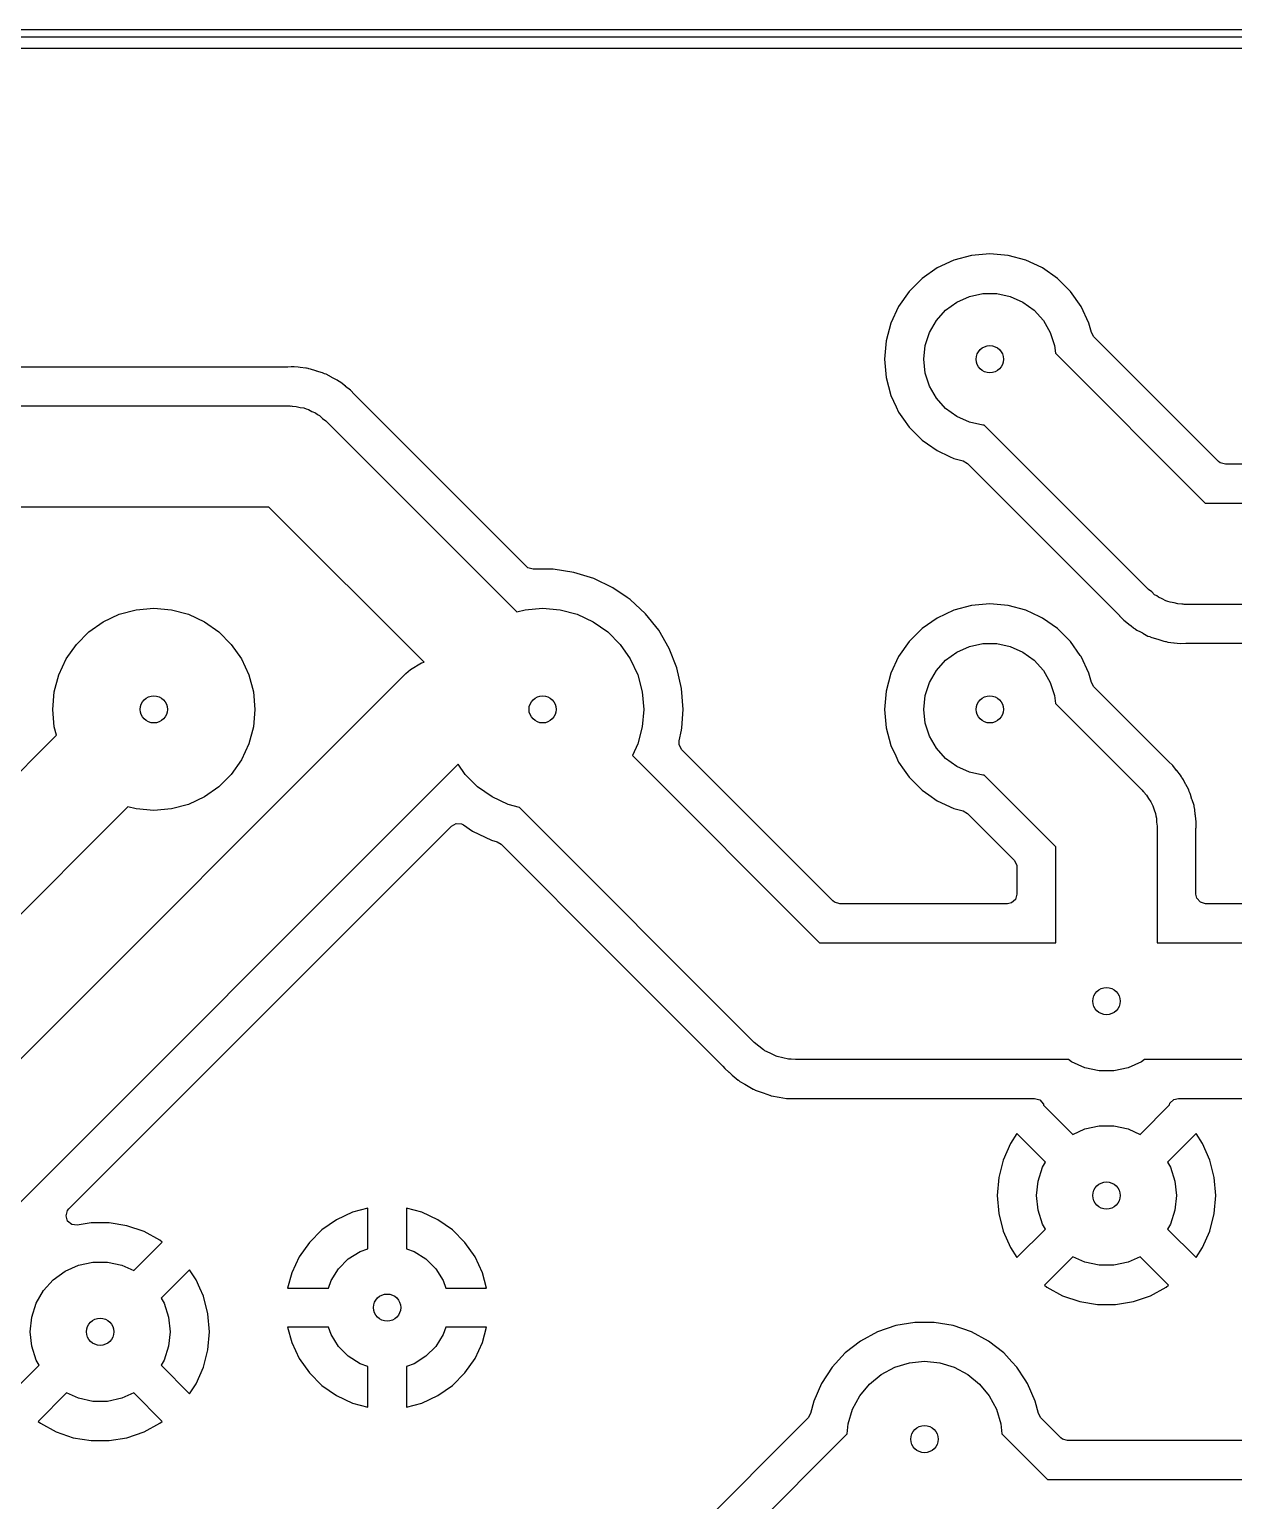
# Model space of a CAD drawing. Extents: x 132 to 232, y -86 to -36.
# Drawn here: x 177.15 to 192.63, y -54.42 to -35.51 of the extents above; entities that cross this region are included whole.
import ezdxf

# ---------------------------------------------------------------- set-up
doc = ezdxf.new("R2010")
doc.units = 0
doc.layers.add('BLACK', color=7, linetype='CONTINUOUS')

msp = doc.modelspace()

# ---------------------------------------------------------------- linework, layer by layer
at = {"layer": 'BLACK', "linetype": 'CONTINUOUS'}
for p, q in [((131.75, -35.51), (232.08, -35.51)), ((232.03, -35.61), (131.8, -35.61)), ((155.494, -35.75), (231.626, -35.75)), ((188.822, -38.576), (188.629, -38.7115)), ((189.036, -38.4761), (188.822, -38.576)), ((188.822, -38.576), (188.822, -38.576)), ((189.265, -38.4149), (189.036, -38.4761)), ((189.036, -38.4761), (189.036, -38.4761)), ((189.5, -38.3943), (189.265, -38.4149)), ((189.265, -38.4149), (189.265, -38.4149)), ((189.735, -38.4149), (189.5, -38.3943)), ((189.5, -38.3943), (189.5, -38.3943)), ((189.964, -38.4761), (189.735, -38.4149)), ((189.735, -38.4149), (189.735, -38.4149)), ((190.17, -38.5722), (189.964, -38.4761)), ((189.964, -38.4761), (189.964, -38.4761)), ((189.964, -38.4761), (189.964, -38.4761)), ((190.178, -38.576), (190.17, -38.5722)), ((190.371, -38.7115), (190.178, -38.576)), ((190.178, -38.576), (190.178, -38.576)), ((188.629, -38.7115), (188.462, -38.8786)), ((190.538, -38.8786), (190.371, -38.7115)), ((190.371, -38.7115), (190.371, -38.7115)), ((188.462, -38.8786), (188.326, -39.0722)), ((189.075, -39.0139), (189.237, -38.9416)), ((189.237, -38.9416), (189.411, -38.9047)), ((189.411, -38.9047), (189.589, -38.9047)), ((189.589, -38.9047), (189.763, -38.9416)), ((189.763, -38.9416), (189.925, -39.0139)), ((190.674, -39.0722), (190.538, -38.8786)), ((188.326, -39.0722), (188.226, -39.2863)), ((188.326, -39.0722), (188.326, -39.0722)), ((188.812, -39.2504), (188.931, -39.1183)), ((188.931, -39.1183), (189.075, -39.0139)), ((189.925, -39.0139), (190.069, -39.1183)), ((190.069, -39.1183), (190.188, -39.2504)), ((190.774, -39.2863), (190.674, -39.0722)), ((190.674, -39.0722), (190.674, -39.0722)), ((188.226, -39.2863), (188.165, -39.5146)), ((188.226, -39.2863), (188.226, -39.2863)), ((188.723, -39.4043), (188.812, -39.2504)), ((190.188, -39.2504), (190.277, -39.4043)), ((190.806, -39.4052), (190.774, -39.2863)), ((190.774, -39.2863), (190.774, -39.2863)), ((188.165, -39.5146), (188.144, -39.75)), ((188.165, -39.5146), (188.165, -39.5146)), ((188.669, -39.5733), (188.723, -39.4043)), ((190.277, -39.4043), (190.331, -39.5733)), ((190.838, -39.4608), (190.806, -39.4052)), ((192.44, -41.0632), (190.838, -39.4608)), ((188.65, -39.75), (188.669, -39.5733)), ((190.331, -39.5733), (190.342, -39.6726)), ((190.342, -39.6726), (192.269, -41.6)), ((180.472, -39.8495), (172.528, -39.8495)), ((180.475, -39.8494), (180.472, -39.8495)), ((180.518, -39.8475), (180.475, -39.8494)), ((180.553, -39.8458), (180.518, -39.8475)), ((180.605, -39.8531), (180.553, -39.8458)), ((180.553, -39.8458), (180.553, -39.8458)), ((180.631, -39.8567), (180.605, -39.8531)), ((180.634, -39.857), (180.631, -39.8567)), ((180.705, -39.8635), (180.634, -39.857)), ((180.712, -39.8642), (180.705, -39.8635)), ((180.734, -39.8704), (180.712, -39.8642)), ((180.742, -39.8722), (180.734, -39.8704)), ((180.765, -39.8753), (180.742, -39.8722)), ((180.833, -39.898), (180.765, -39.8753)), ((180.765, -39.8753), (180.765, -39.8753)), ((180.765, -39.8753), (180.765, -39.8753)), ((180.839, -39.9002), (180.833, -39.898)), ((180.842, -39.9011), (180.839, -39.9002)), ((188.144, -39.75), (188.144, -39.75)), ((188.144, -39.75), (188.165, -39.9854)), ((188.669, -39.9267), (188.65, -39.75)), ((180.917, -39.9226), (180.842, -39.9011)), ((180.937, -39.9326), (180.917, -39.9226)), ((180.945, -39.9359), (180.937, -39.9326)), ((180.967, -39.943), (180.945, -39.9359)), ((181.035, -39.9813), (180.967, -39.943)), ((180.967, -39.943), (180.967, -39.943)), ((181.038, -39.9826), (181.035, -39.9813)), ((181.108, -40.0176), (181.038, -39.9826)), ((181.126, -40.0312), (181.108, -40.0176)), ((181.108, -40.0176), (181.108, -40.0176)), ((181.133, -40.0358), (181.126, -40.0312)), ((181.153, -40.0468), (181.133, -40.0358)), ((181.213, -40.097), (181.153, -40.0468)), ((188.165, -39.9854), (188.165, -39.9854)), ((188.165, -39.9854), (188.226, -40.2137)), ((188.723, -40.0957), (188.669, -39.9267)), ((181.216, -40.0988), (181.213, -40.097)), ((181.278, -40.1461), (181.216, -40.0988)), ((181.331, -40.2042), (181.278, -40.1461)), ((181.333, -40.2063), (181.331, -40.2042)), ((182.45, -41.3227), (181.333, -40.2063)), ((188.226, -40.2137), (188.226, -40.2137)), ((188.226, -40.2137), (188.226, -40.2137)), ((188.226, -40.2137), (188.295, -40.3624)), ((188.812, -40.2496), (188.723, -40.0957)), ((188.931, -40.3817), (188.812, -40.2496)), ((172.5, -40.35), (180.5, -40.35)), ((180.5, -40.35), (180.514, -40.3509)), ((180.514, -40.3509), (180.52, -40.3503)), ((180.52, -40.3503), (180.531, -40.3519)), ((180.531, -40.3519), (180.581, -40.3551)), ((180.581, -40.3551), (180.631, -40.3678)), ((180.631, -40.3678), (180.681, -40.3758)), ((180.681, -40.3758), (180.71, -40.388)), ((180.71, -40.388), (180.739, -40.3956)), ((180.739, -40.3956), (180.784, -40.4202)), ((180.784, -40.4202), (180.831, -40.4405)), ((180.831, -40.4405), (180.855, -40.4593)), ((180.855, -40.4593), (180.882, -40.4741)), ((188.295, -40.3624), (188.326, -40.4278)), ((188.326, -40.4278), (188.326, -40.4278)), ((188.326, -40.4278), (188.391, -40.52)), ((189.075, -40.4861), (188.931, -40.3817)), ((180.882, -40.4741), (180.919, -40.5091)), ((180.919, -40.5091), (180.96, -40.5404)), ((180.96, -40.5404), (183.418, -42.9983)), ((188.391, -40.52), (188.462, -40.6214)), ((188.462, -40.6214), (188.629, -40.7885)), ((189.237, -40.5584), (189.075, -40.4861)), ((189.411, -40.5953), (189.237, -40.5584)), ((189.426, -40.5953), (189.411, -40.5953)), ((191.54, -42.7096), (189.426, -40.5953)), ((188.629, -40.7885), (188.698, -40.837)), ((188.698, -40.837), (188.822, -40.924)), ((188.822, -40.924), (188.822, -40.924)), ((188.822, -40.924), (188.822, -40.924)), ((188.822, -40.924), (188.983, -40.999)), ((188.983, -40.999), (189.036, -41.0239)), ((189.036, -41.0239), (189.036, -41.0239)), ((189.036, -41.0239), (189.155, -41.0558)), ((189.155, -41.0558), (189.211, -41.0878)), ((189.211, -41.0878), (191.167, -43.0437)), ((192.461, -41.0798), (192.44, -41.0632)), ((192.528, -41.0995), (192.461, -41.0798)), ((195.32, -41.0995), (192.528, -41.0995)), ((183.54, -42.4132), (182.45, -41.3227)), ((192.269, -41.6), (195.58, -41.6)), ((180.231, -41.65), (172.769, -41.65)), ((182.225, -43.6439), (180.231, -41.65)), ((183.561, -42.4298), (183.54, -42.4132)), ((183.628, -42.4495), (183.561, -42.4298)), ((183.885, -42.4495), (183.628, -42.4495)), ((184.152, -42.4897), (183.885, -42.4495)), ((183.885, -42.4495), (183.885, -42.4495)), ((184.41, -42.5693), (184.152, -42.4897)), ((184.152, -42.4897), (184.152, -42.4897)), ((184.653, -42.6863), (184.41, -42.5693)), ((184.41, -42.5693), (184.41, -42.5693)), ((184.838, -42.8124), (184.653, -42.6863)), ((184.653, -42.6863), (184.653, -42.6863)), ((184.653, -42.6863), (184.653, -42.6863)), ((184.653, -42.6863), (184.653, -42.6863)), ((191.581, -42.7409), (191.54, -42.7096)), ((184.876, -42.8384), (184.838, -42.8124)), ((185.074, -43.0219), (184.876, -42.8384)), ((189.265, -42.9149), (189.036, -42.9761)), ((189.5, -42.8943), (189.265, -42.9149)), ((189.265, -42.9149), (189.265, -42.9149)), ((189.735, -42.9149), (189.5, -42.8943)), ((189.5, -42.8943), (189.5, -42.8943)), ((189.964, -42.9761), (189.735, -42.9149)), ((189.735, -42.9149), (189.735, -42.9149)), ((191.618, -42.7759), (191.581, -42.7409)), ((191.645, -42.7907), (191.618, -42.7759)), ((191.669, -42.8095), (191.645, -42.7907)), ((191.716, -42.8298), (191.669, -42.8095)), ((191.761, -42.8544), (191.716, -42.8298)), ((191.79, -42.862), (191.761, -42.8544)), ((191.819, -42.8742), (191.79, -42.862)), ((191.869, -42.8822), (191.819, -42.8742)), ((191.919, -42.8949), (191.869, -42.8822)), ((191.969, -42.8981), (191.919, -42.8949)), ((191.98, -42.8997), (191.969, -42.8981)), ((191.986, -42.8991), (191.98, -42.8997)), ((192, -42.9), (191.986, -42.8991)), ((195.53, -42.9), (192, -42.9)), ((178.1, -43.1242), (178.305, -43.0284)), ((178.305, -43.0284), (178.524, -42.9697)), ((178.524, -42.9697), (178.75, -42.95)), ((178.75, -42.95), (178.976, -42.9697)), ((178.976, -42.9697), (179.195, -43.0284)), ((179.195, -43.0284), (179.4, -43.1242)), ((183.418, -42.9983), (183.524, -42.9697)), ((183.524, -42.9697), (183.75, -42.95)), ((183.75, -42.95), (183.976, -42.9697)), ((183.976, -42.9697), (184.195, -43.0284)), ((184.195, -43.0284), (184.4, -43.1242)), ((185.242, -43.2329), (185.074, -43.0219)), ((185.074, -43.0219), (185.074, -43.0219)), ((185.074, -43.0219), (185.074, -43.0219)), ((188.822, -43.076), (188.629, -43.2115)), ((189.036, -42.9761), (188.822, -43.076)), ((188.822, -43.076), (188.822, -43.076)), ((189.036, -42.9761), (189.036, -42.9761)), ((190.143, -43.0597), (189.964, -42.9761)), ((189.964, -42.9761), (189.964, -42.9761)), ((189.964, -42.9761), (189.964, -42.9761)), ((190.178, -43.076), (190.143, -43.0597)), ((190.371, -43.2115), (190.178, -43.076)), ((190.178, -43.076), (190.178, -43.076)), ((191.167, -43.0437), (191.169, -43.0458)), ((191.169, -43.0458), (191.222, -43.1039)), ((191.222, -43.1039), (191.284, -43.1512)), ((177.754, -43.4144), (177.914, -43.2541)), ((177.914, -43.2541), (178.1, -43.1242)), ((179.4, -43.1242), (179.586, -43.2541)), ((179.586, -43.2541), (179.746, -43.4144)), ((184.4, -43.1242), (184.586, -43.2541)), ((184.586, -43.2541), (184.746, -43.4144)), ((185.377, -43.4666), (185.242, -43.2329)), ((188.629, -43.2115), (188.462, -43.3786)), ((190.538, -43.3786), (190.371, -43.2115)), ((190.371, -43.2115), (190.371, -43.2115)), ((191.284, -43.1512), (191.287, -43.153)), ((191.287, -43.153), (191.315, -43.1763)), ((191.315, -43.1763), (191.347, -43.2032)), ((191.347, -43.2032), (191.362, -43.2115)), ((191.362, -43.2115), (191.367, -43.2141)), ((191.367, -43.2141), (191.374, -43.2188)), ((191.374, -43.2188), (191.392, -43.2324)), ((191.392, -43.2324), (191.437, -43.2549)), ((191.437, -43.2549), (191.462, -43.2674)), ((191.462, -43.2674), (191.465, -43.2687)), ((191.465, -43.2687), (191.533, -43.307)), ((177.624, -43.6), (177.754, -43.4144)), ((179.746, -43.4144), (179.876, -43.6)), ((184.746, -43.4144), (184.876, -43.6)), ((185.475, -43.7178), (185.377, -43.4666)), ((188.462, -43.3786), (188.326, -43.5722)), ((189.075, -43.5139), (189.237, -43.4416)), ((189.237, -43.4416), (189.411, -43.4047)), ((189.411, -43.4047), (189.589, -43.4047)), ((189.589, -43.4047), (189.763, -43.4416)), ((189.763, -43.4416), (189.925, -43.5139)), ((190.663, -43.5562), (190.538, -43.3786)), ((191.533, -43.307), (191.555, -43.3141)), ((191.555, -43.3141), (191.563, -43.3174)), ((191.563, -43.3174), (191.582, -43.3273)), ((191.582, -43.3273), (191.583, -43.3274)), ((191.583, -43.3274), (191.658, -43.3489)), ((191.658, -43.3489), (191.661, -43.3497)), ((191.661, -43.3497), (191.735, -43.3747)), ((191.735, -43.3747), (191.758, -43.3778)), ((191.758, -43.3778), (191.766, -43.3796)), ((191.766, -43.3796), (191.788, -43.3858)), ((191.788, -43.3858), (191.866, -43.393)), ((191.866, -43.393), (191.869, -43.3933)), ((191.869, -43.3933), (191.947, -43.4042)), ((191.947, -43.4042), (192.02, -43.4008)), ((192.02, -43.4008), (192.025, -43.4006)), ((192.025, -43.4006), (192.028, -43.4005)), ((192.028, -43.4005), (194.905, -43.4005)), ((177.528, -43.8054), (177.624, -43.6)), ((179.876, -43.6), (179.972, -43.8054)), ((182.052, -43.7364), (182.192, -43.6535)), ((182.192, -43.6535), (182.225, -43.6439)), ((184.876, -43.6), (184.972, -43.8054)), ((188.326, -43.5722), (188.226, -43.7863)), ((188.326, -43.5722), (188.326, -43.5722)), ((188.812, -43.7504), (188.931, -43.6183)), ((188.931, -43.6183), (189.075, -43.5139)), ((189.925, -43.5139), (190.069, -43.6183)), ((190.069, -43.6183), (190.188, -43.7504)), ((190.674, -43.5722), (190.663, -43.5562)), ((190.774, -43.7863), (190.674, -43.5722)), ((165.931, -59.85), (181.99, -43.7904)), ((177.47, -44.0243), (177.528, -43.8054)), ((179.972, -43.8054), (180.03, -44.0243)), ((181.99, -43.7904), (182.052, -43.7364)), ((184.972, -43.8054), (185.03, -44.0243)), ((185.535, -43.9809), (185.475, -43.7178)), ((188.226, -43.7863), (188.165, -44.0146)), ((188.226, -43.7863), (188.226, -43.7863)), ((188.723, -43.9043), (188.812, -43.7504)), ((190.188, -43.7504), (190.277, -43.9043)), ((190.806, -43.9052), (190.774, -43.7863)), ((190.774, -43.7863), (190.774, -43.7863)), ((190.774, -43.7863), (190.774, -43.7863)), ((177.45, -44.25), (177.47, -44.0243)), ((180.03, -44.0243), (180.05, -44.25)), ((185.03, -44.0243), (185.05, -44.25)), ((185.556, -44.25), (185.535, -43.9809)), ((185.535, -43.9809), (185.535, -43.9809)), ((188.165, -44.0146), (188.144, -44.25)), ((188.165, -44.0146), (188.165, -44.0146)), ((188.669, -44.0733), (188.723, -43.9043)), ((190.277, -43.9043), (190.331, -44.0733)), ((190.838, -43.9608), (190.806, -43.9052)), ((191.794, -44.9167), (190.838, -43.9608)), ((177.47, -44.4757), (177.45, -44.25)), ((180.05, -44.25), (180.03, -44.4757)), ((185.05, -44.25), (185.03, -44.4757)), ((185.538, -44.4854), (185.556, -44.25)), ((185.556, -44.25), (185.556, -44.25)), ((188.144, -44.25), (188.144, -44.25)), ((188.144, -44.25), (188.165, -44.4854)), ((188.65, -44.25), (188.669, -44.0733)), ((188.669, -44.4267), (188.65, -44.25)), ((190.331, -44.0733), (190.342, -44.1726)), ((190.342, -44.1726), (191.46, -45.2904)), ((188.723, -44.5957), (188.669, -44.4267)), ((170.692, -51.3885), (177.498, -44.5824)), ((177.498, -44.5824), (177.47, -44.4757)), ((180.03, -44.4757), (179.972, -44.6946)), ((185.03, -44.4757), (184.972, -44.6946)), ((185.505, -44.654), (185.535, -44.5191)), ((185.535, -44.5191), (185.538, -44.4854)), ((188.165, -44.4854), (188.165, -44.4854)), ((188.165, -44.4854), (188.226, -44.7137)), ((188.812, -44.7496), (188.723, -44.5957)), ((179.972, -44.6946), (179.876, -44.9)), ((184.972, -44.6946), (184.903, -44.8421)), ((185.504, -44.708), (185.505, -44.654)), ((185.538, -44.7693), (185.504, -44.708)), ((187.482, -46.7132), (185.538, -44.7693)), ((188.226, -44.7137), (188.226, -44.7137)), ((188.226, -44.7137), (188.226, -44.7137)), ((188.226, -44.7137), (188.289, -44.8489)), ((188.931, -44.8817), (188.812, -44.7496)), ((182.663, -44.9559), (166.66, -60.9596)), ((179.876, -44.9), (179.746, -45.0856)), ((182.754, -45.0856), (182.663, -44.9559)), ((184.903, -44.8421), (187.311, -47.25)), ((188.289, -44.8489), (188.326, -44.9278)), ((188.326, -44.9278), (188.326, -44.9278)), ((188.326, -44.9278), (188.4, -45.0334)), ((189.075, -44.9861), (188.931, -44.8817)), ((189.237, -45.0584), (189.075, -44.9861)), ((191.796, -44.9186), (191.794, -44.9167)), ((191.854, -44.9716), (191.796, -44.9186)), ((191.901, -45.0343), (191.854, -44.9716)), ((191.854, -44.9716), (191.854, -44.9716)), ((179.746, -45.0856), (179.586, -45.2459)), ((182.914, -45.2459), (182.754, -45.0856)), ((188.4, -45.0334), (188.462, -45.1214)), ((188.462, -45.1214), (188.629, -45.2885)), ((189.411, -45.0953), (189.237, -45.0584)), ((189.426, -45.0953), (189.411, -45.0953)), ((190.35, -46.0192), (189.426, -45.0953)), ((191.903, -45.0365), (191.901, -45.0343)), ((191.953, -45.097), (191.903, -45.0365)), ((191.964, -45.1166), (191.953, -45.097)), ((191.969, -45.1238), (191.964, -45.1166)), ((191.982, -45.1417), (191.969, -45.1238)), ((191.99, -45.1576), (191.982, -45.1417)), ((191.982, -45.1417), (191.982, -45.1417)), ((191.982, -45.1417), (191.982, -45.1417)), ((192.017, -45.2121), (191.99, -45.1576)), ((179.4, -45.3758), (179.195, -45.4716)), ((179.586, -45.2459), (179.4, -45.3758)), ((183.1, -45.3758), (182.914, -45.2459)), ((183.305, -45.4716), (183.1, -45.3758)), ((188.629, -45.2885), (188.715, -45.3492)), ((188.715, -45.3492), (188.822, -45.424)), ((191.46, -45.2904), (191.469, -45.3011)), ((191.469, -45.3011), (191.474, -45.305)), ((191.474, -45.305), (191.48, -45.3133)), ((191.48, -45.3133), (191.514, -45.3516)), ((191.514, -45.3516), (191.54, -45.3956)), ((192.019, -45.2146), (192.017, -45.2121)), ((192.036, -45.2449), (192.019, -45.2146)), ((192.057, -45.2833), (192.036, -45.2449)), ((192.064, -45.3046), (192.057, -45.2833)), ((192.057, -45.2833), (192.057, -45.2833)), ((192.067, -45.3125), (192.064, -45.3046)), ((192.077, -45.3326), (192.067, -45.3125)), ((192.081, -45.345), (192.077, -45.3326)), ((192.077, -45.3326), (192.077, -45.3326)), ((192.099, -45.4083), (192.081, -45.345)), ((178.418, -45.5017), (171.21, -52.7096)), ((178.524, -45.5302), (178.418, -45.5017)), ((178.75, -45.55), (178.524, -45.5302)), ((178.976, -45.5302), (178.75, -45.55)), ((179.195, -45.4716), (178.976, -45.5302)), ((183.45, -45.5102), (183.305, -45.4716)), ((186.47, -48.5303), (183.45, -45.5102)), ((188.822, -45.424), (188.822, -45.424)), ((188.822, -45.424), (188.822, -45.424)), ((188.822, -45.424), (189.036, -45.5239)), ((189.036, -45.5239), (189.155, -45.5558)), ((189.155, -45.5558), (189.211, -45.5878)), ((191.54, -45.3956), (191.57, -45.4369)), ((191.57, -45.4369), (191.581, -45.4654)), ((191.581, -45.4654), (191.597, -45.4919)), ((191.597, -45.4919), (191.611, -45.5409)), ((191.611, -45.5409), (191.63, -45.5884)), ((192.1, -45.4109), (192.099, -45.4083)), ((192.125, -45.4855), (192.1, -45.4109)), ((192.127, -45.5), (192.125, -45.4855)), ((192.128, -45.5077), (192.127, -45.5)), ((192.13, -45.5161), (192.128, -45.5077)), ((192.136, -45.5377), (192.13, -45.5161)), ((192.142, -45.6034), (192.136, -45.5377)), ((177.657, -50.6698), (182.576, -45.751)), ((182.576, -45.751), (182.637, -45.7175)), ((182.637, -45.7175), (182.707, -45.7225)), ((182.707, -45.7225), (182.734, -45.7362)), ((182.734, -45.7362), (182.847, -45.8137)), ((189.211, -45.5878), (189.813, -46.1902)), ((191.63, -45.5884), (191.633, -45.6188)), ((191.633, -45.6188), (191.642, -45.6483)), ((191.642, -45.6483), (191.644, -45.6993)), ((191.644, -45.6993), (191.65, -45.75)), ((191.65, -45.75), (191.65, -47.25)), ((192.143, -45.616), (192.142, -45.6034)), ((192.143, -45.6188), (192.143, -45.616)), ((192.154, -45.6966), (192.143, -45.6188)), ((192.151, -45.7673), (192.154, -45.6966)), ((182.847, -45.8137), (183.09, -45.9307)), ((183.09, -45.9307), (183.165, -45.9537)), ((192.15, -45.778), (192.151, -45.7751)), ((192.15, -46.6255), (192.15, -45.778)), ((192.151, -45.7751), (192.151, -45.7673)), ((183.165, -45.9537), (183.216, -45.9846)), ((183.216, -45.9846), (184.654, -47.4226)), ((190.35, -47.25), (190.35, -46.0192)), ((189.813, -46.1902), (189.847, -46.2516)), ((189.847, -46.2516), (189.849, -46.2779)), ((189.849, -46.2779), (189.849, -46.6255)), ((189.83, -46.6925), (189.777, -46.7383)), ((189.849, -46.6255), (189.83, -46.6925)), ((192.162, -46.677), (192.15, -46.6255)), ((192.207, -46.7298), (192.162, -46.677)), ((187.502, -46.7298), (187.482, -46.7132)), ((187.569, -46.7495), (187.502, -46.7298)), ((189.725, -46.7495), (187.569, -46.7495)), ((189.777, -46.7383), (189.725, -46.7495)), ((192.274, -46.7495), (192.207, -46.7298)), ((193.986, -46.7495), (192.274, -46.7495)), ((187.311, -47.25), (190.35, -47.25)), ((191.65, -47.25), (194, -47.25)), ((184.654, -47.4226), (186.064, -48.8321)), ((186.529, -48.5776), (186.47, -48.5303)), ((186.588, -48.6266), (186.529, -48.5776)), ((186.598, -48.6315), (186.588, -48.6266)), ((186.606, -48.6383), (186.598, -48.6315)), ((186.675, -48.6706), (186.606, -48.6383)), ((186.743, -48.7048), (186.675, -48.6706)), ((186.754, -48.7073), (186.743, -48.7048)), ((186.764, -48.7119), (186.754, -48.7073)), ((186.839, -48.7273), (186.764, -48.7119)), ((186.913, -48.7449), (186.839, -48.7273)), ((186.928, -48.7458), (186.913, -48.7449)), ((186.935, -48.7471), (186.928, -48.7458)), ((186.946, -48.7468), (186.935, -48.7471)), ((187, -48.75), (186.946, -48.7468)), ((190.51, -48.75), (187, -48.75)), ((190.55, -48.7794), (190.51, -48.75)), ((190.722, -48.856), (190.55, -48.7794)), ((191.45, -48.7794), (191.278, -48.856)), ((191.49, -48.75), (191.45, -48.7794)), ((193.689, -48.75), (191.49, -48.75)), ((186.064, -48.8321), (186.068, -48.8373)), ((186.068, -48.8373), (186.092, -48.8677)), ((186.092, -48.8677), (186.144, -48.9126)), ((186.144, -48.9126), (186.147, -48.9155)), ((186.147, -48.9155), (186.155, -48.9239)), ((186.155, -48.9239), (186.155, -48.9239)), ((186.155, -48.9239), (186.188, -48.951)), ((186.188, -48.951), (186.24, -48.9962)), ((190.906, -48.8951), (190.722, -48.856)), ((191.094, -48.8951), (190.906, -48.8951)), ((191.278, -48.856), (191.094, -48.8951)), ((186.24, -48.9962), (186.262, -49.0158)), ((186.262, -49.0158), (186.266, -49.018)), ((186.266, -49.018), (186.282, -49.0293)), ((186.282, -49.0293), (186.285, -49.0321)), ((186.285, -49.0321), (186.35, -49.0687)), ((186.35, -49.0687), (186.371, -49.0807)), ((186.371, -49.0807), (186.455, -49.1312)), ((186.455, -49.1312), (186.455, -49.1312)), ((186.455, -49.1312), (186.455, -49.1312)), ((186.455, -49.1312), (186.459, -49.1327)), ((186.459, -49.1327), (186.477, -49.141)), ((186.477, -49.141), (186.481, -49.1432)), ((186.481, -49.1432), (186.574, -49.1757)), ((186.574, -49.1757), (186.645, -49.2024)), ((186.645, -49.2024), (186.666, -49.2103)), ((186.666, -49.2103), (186.669, -49.2108)), ((186.669, -49.2108), (186.67, -49.2111)), ((186.67, -49.2111), (186.689, -49.2161)), ((186.689, -49.2161), (186.693, -49.2175)), ((186.693, -49.2175), (186.791, -49.2329)), ((186.791, -49.2329), (186.887, -49.2505)), ((186.887, -49.2505), (186.887, -49.2505)), ((186.887, -49.2505), (186.892, -49.2505)), ((186.892, -49.2505), (186.911, -49.252)), ((186.911, -49.252), (186.913, -49.2523)), ((186.913, -49.2523), (186.916, -49.2527)), ((186.916, -49.2527), (187.014, -49.2505)), ((187.014, -49.2505), (190.075, -49.2505)), ((190.075, -49.2505), (190.142, -49.2702)), ((190.142, -49.2702), (190.188, -49.323)), ((190.188, -49.323), (190.191, -49.3372)), ((190.191, -49.3372), (190.567, -49.7131)), ((191.433, -49.7131), (191.812, -49.3347)), ((191.812, -49.3347), (191.816, -49.3141)), ((191.816, -49.3141), (191.866, -49.2651)), ((191.866, -49.2651), (191.925, -49.2505)), ((191.925, -49.2505), (193.431, -49.2505)), ((189.849, -49.7024), (189.765, -49.8314)), ((190.215, -50.0689), (189.849, -49.7024)), ((190.567, -49.7131), (190.722, -49.644)), ((190.722, -49.644), (190.906, -49.6049)), ((190.906, -49.6049), (191.094, -49.6049)), ((191.094, -49.6049), (191.278, -49.644)), ((191.278, -49.644), (191.433, -49.7131)), ((192.151, -49.7024), (191.785, -50.0689)), ((192.235, -49.8314), (192.151, -49.7024)), ((189.765, -49.8314), (189.671, -50.0439)), ((189.765, -49.8314), (189.765, -49.8314)), ((192.329, -50.0439), (192.235, -49.8314)), ((189.671, -50.0439), (189.614, -50.2688)), ((190.178, -50.1339), (190.215, -50.0689)), ((191.785, -50.0689), (191.822, -50.1339)), ((192.386, -50.2688), (192.329, -50.0439)), ((189.614, -50.2688), (189.595, -50.5)), ((190.12, -50.3129), (190.178, -50.1339)), ((191.822, -50.1339), (191.88, -50.3129)), ((192.405, -50.5), (192.386, -50.2688)), ((190.1, -50.5), (190.12, -50.3129)), ((191.88, -50.3129), (191.9, -50.5)), ((177.639, -50.6928), (177.657, -50.6698)), ((181.5, -50.6611), (181.304, -50.7137)), ((181.5, -51.1852), (181.5, -50.6611)), ((182.196, -50.7137), (182, -50.6611)), ((182, -50.6611), (182, -51.1852)), ((189.595, -50.5), (189.595, -50.5)), ((189.595, -50.5), (189.614, -50.7312)), ((190.12, -50.6871), (190.1, -50.5)), ((191.9, -50.5), (191.88, -50.6871)), ((192.386, -50.7312), (192.405, -50.5)), ((192.405, -50.5), (192.405, -50.5)), ((177.621, -50.7603), (177.639, -50.6928)), ((177.642, -50.8269), (177.621, -50.7603)), ((177.696, -50.8714), (177.642, -50.8269)), ((177.944, -50.85), (177.765, -50.8798)), ((178.176, -50.85), (177.944, -50.85)), ((178.405, -50.8882), (178.176, -50.85)), ((181.098, -50.8099), (180.911, -50.9403)), ((181.304, -50.7137), (181.098, -50.8099)), ((182.402, -50.8099), (182.196, -50.7137)), ((182.589, -50.9403), (182.402, -50.8099)), ((189.614, -50.7312), (189.671, -50.9561)), ((190.178, -50.8661), (190.12, -50.6871)), ((190.215, -50.9311), (190.178, -50.8661)), ((191.822, -50.8661), (191.785, -50.9311)), ((191.88, -50.6871), (191.822, -50.8661)), ((192.329, -50.9561), (192.386, -50.7312)), ((177.765, -50.8798), (177.696, -50.8714)), ((178.624, -50.9635), (178.405, -50.8882)), ((178.828, -51.0739), (178.624, -50.9635)), ((178.624, -50.9635), (178.624, -50.9635)), ((180.911, -50.9403), (180.75, -51.1012)), ((182.75, -51.1012), (182.589, -50.9403)), ((189.671, -50.9561), (189.765, -51.1686)), ((189.849, -51.2976), (190.215, -50.9311)), ((191.785, -50.9311), (192.151, -51.2976)), ((192.235, -51.1686), (192.329, -50.9561)), ((178.493, -51.4631), (178.859, -51.0976)), ((178.859, -51.0976), (178.828, -51.0739)), ((180.75, -51.1012), (180.62, -51.2875)), ((181.251, -51.3145), (181.403, -51.2192)), ((181.403, -51.2192), (181.5, -51.1852)), ((182, -51.1852), (182.097, -51.2192)), ((182.097, -51.2192), (182.249, -51.3145)), ((182.88, -51.2875), (182.75, -51.1012)), ((189.765, -51.1686), (189.849, -51.2976)), ((192.151, -51.2976), (192.235, -51.1686)), ((177.61, -51.4706), (177.782, -51.394)), ((177.782, -51.394), (177.966, -51.3549)), ((177.966, -51.3549), (178.154, -51.3549)), ((178.154, -51.3549), (178.338, -51.394)), ((178.338, -51.394), (178.493, -51.4631)), ((180.62, -51.2875), (180.524, -51.4937)), ((181.125, -51.4412), (181.251, -51.3145)), ((182.249, -51.3145), (182.375, -51.4412)), ((182.976, -51.4937), (182.88, -51.2875)), ((190.567, -51.2869), (190.201, -51.6524)), ((190.722, -51.356), (190.567, -51.2869)), ((190.906, -51.3951), (190.722, -51.356)), ((191.094, -51.3951), (190.906, -51.3951)), ((191.278, -51.356), (191.094, -51.3951)), ((191.433, -51.2869), (191.278, -51.356)), ((191.696, -51.55), (191.433, -51.2869)), ((177.332, -51.721), (177.458, -51.5812)), ((177.458, -51.5812), (177.61, -51.4706)), ((179.211, -51.4524), (178.845, -51.8189)), ((179.295, -51.5814), (179.211, -51.4524)), ((179.343, -51.69), (179.295, -51.5814)), ((180.524, -51.4937), (180.471, -51.69)), ((180.524, -51.4937), (180.524, -51.4937)), ((180.995, -51.69), (181.029, -51.5929)), ((181.029, -51.5929), (181.125, -51.4412)), ((182.375, -51.4412), (182.471, -51.5929)), ((182.471, -51.5929), (182.505, -51.69)), ((183.029, -51.69), (182.976, -51.4937)), ((182.976, -51.4937), (182.976, -51.4937)), ((191.799, -51.6524), (191.696, -51.55)), ((177.238, -51.8839), (177.332, -51.721)), ((179.389, -51.7939), (179.343, -51.69)), ((179.446, -52.0188), (179.389, -51.7939)), ((180.471, -51.69), (180.995, -51.69)), ((180.471, -51.69), (180.471, -51.69)), ((182.505, -51.69), (183.029, -51.69)), ((183.029, -51.69), (183.029, -51.69)), ((190.201, -51.6524), (190.232, -51.676)), ((190.232, -51.676), (190.436, -51.7865)), ((190.436, -51.7865), (190.436, -51.7865)), ((190.436, -51.7865), (190.655, -51.8618)), ((191.345, -51.8618), (191.564, -51.7865)), ((191.564, -51.7865), (191.768, -51.676)), ((191.564, -51.7865), (191.564, -51.7865)), ((191.768, -51.676), (191.799, -51.6524)), ((177.18, -52.0629), (177.238, -51.8839)), ((178.845, -51.8189), (178.882, -51.8839)), ((178.882, -51.8839), (178.94, -52.0629)), ((190.655, -51.8618), (190.884, -51.9)), ((190.884, -51.9), (191.116, -51.9)), ((191.116, -51.9), (191.345, -51.8618)), ((177.16, -52.25), (177.18, -52.0629)), ((178.94, -52.0629), (178.96, -52.25)), ((179.465, -52.25), (179.446, -52.0188)), ((180.471, -52.19), (180.524, -52.3863)), ((180.995, -52.19), (180.471, -52.19)), ((181.029, -52.2871), (180.995, -52.19)), ((182.505, -52.19), (182.471, -52.2871)), ((183.029, -52.19), (182.505, -52.19)), ((182.976, -52.3863), (183.029, -52.19)), ((188.29, -52.1704), (188.055, -52.2512)), ((188.536, -52.1295), (188.29, -52.1704)), ((188.784, -52.1295), (188.536, -52.1295)), ((189.03, -52.1704), (188.784, -52.1295)), ((189.265, -52.2512), (189.03, -52.1704)), ((177.18, -52.4371), (177.16, -52.25)), ((178.96, -52.25), (178.94, -52.4371)), ((179.446, -52.4812), (179.465, -52.25)), ((179.465, -52.25), (179.465, -52.25)), ((181.125, -52.4388), (181.029, -52.2871)), ((182.471, -52.2871), (182.375, -52.4388)), ((187.836, -52.3695), (187.64, -52.5223)), ((188.055, -52.2512), (187.836, -52.3695)), ((188.055, -52.2512), (188.055, -52.2512)), ((189.484, -52.3695), (189.265, -52.2512)), ((189.265, -52.2512), (189.265, -52.2512)), ((189.68, -52.5223), (189.484, -52.3695)), ((189.484, -52.3695), (189.484, -52.3695)), ((189.484, -52.3695), (189.484, -52.3695)), ((177.238, -52.6161), (177.18, -52.4371)), ((178.94, -52.4371), (178.882, -52.6161)), ((179.389, -52.7061), (179.446, -52.4812)), ((180.524, -52.3863), (180.524, -52.3863)), ((180.524, -52.3863), (180.62, -52.5925)), ((181.251, -52.5655), (181.125, -52.4388)), ((181.403, -52.6608), (181.251, -52.5655)), ((182.249, -52.5655), (182.097, -52.6608)), ((182.375, -52.4388), (182.249, -52.5655)), ((182.88, -52.5925), (182.976, -52.3863)), ((182.976, -52.3863), (182.976, -52.3863)), ((187.64, -52.5223), (187.472, -52.7052)), ((189.784, -52.6352), (189.68, -52.5223)), ((176.909, -53.0476), (177.275, -52.6811)), ((177.275, -52.6811), (177.238, -52.6161)), ((178.882, -52.6161), (178.845, -52.6811)), ((178.845, -52.6811), (179.211, -53.0476)), ((179.295, -52.9186), (179.389, -52.7061)), ((180.62, -52.5925), (180.75, -52.7788)), ((181.5, -52.6948), (181.403, -52.6608)), ((181.5, -53.2189), (181.5, -52.6948)), ((182.097, -52.6608), (182, -52.6948)), ((182, -52.6948), (182, -53.2189)), ((182.75, -52.7788), (182.88, -52.5925)), ((187.472, -52.7052), (187.336, -52.9134)), ((188.104, -52.7985), (188.277, -52.7061)), ((188.277, -52.7061), (188.465, -52.6492)), ((188.465, -52.6492), (188.66, -52.63)), ((188.66, -52.63), (188.855, -52.6492)), ((188.855, -52.6492), (189.043, -52.7061)), ((189.043, -52.7061), (189.216, -52.7985)), ((189.848, -52.7052), (189.784, -52.6352)), ((189.954, -52.8666), (189.848, -52.7052)), ((179.211, -53.0476), (179.295, -52.9186)), ((180.75, -52.7788), (180.911, -52.9397)), ((180.911, -52.9397), (181.098, -53.0701)), ((182.402, -53.0701), (182.589, -52.9397)), ((182.589, -52.9397), (182.75, -52.7788)), ((187.336, -52.9134), (187.236, -53.1411)), ((187.829, -53.0744), (187.953, -52.9229)), ((187.953, -52.9229), (188.104, -52.7985)), ((189.216, -52.7985), (189.367, -52.9229)), ((189.367, -52.9229), (189.491, -53.0744)), ((189.984, -52.9134), (189.954, -52.8666)), ((190.084, -53.1411), (189.984, -52.9134)), ((177.627, -53.0369), (177.261, -53.4024)), ((177.782, -53.106), (177.627, -53.0369)), ((177.966, -53.1451), (177.782, -53.106)), ((178.338, -53.106), (178.154, -53.1451)), ((178.493, -53.0369), (178.338, -53.106)), ((178.859, -53.4024), (178.493, -53.0369)), ((181.098, -53.0701), (181.304, -53.1663)), ((182.196, -53.1663), (182.402, -53.0701)), ((187.736, -53.2473), (187.829, -53.0744)), ((189.491, -53.0744), (189.584, -53.2473)), ((178.154, -53.1451), (177.966, -53.1451)), ((181.304, -53.1663), (181.304, -53.1663)), ((181.304, -53.1663), (181.5, -53.2189)), ((181.5, -53.2189), (181.5, -53.2189)), ((182, -53.2189), (182.196, -53.1663)), ((182.196, -53.1663), (182.196, -53.1663)), ((187.195, -53.3015), (187.163, -53.3587)), ((187.236, -53.1411), (187.195, -53.3015)), ((187.236, -53.1411), (187.236, -53.1411)), ((187.679, -53.4349), (187.736, -53.2473)), ((189.584, -53.2473), (189.641, -53.4349)), ((190.125, -53.3015), (190.084, -53.1411)), ((190.157, -53.3587), (190.125, -53.3015)), ((177.261, -53.4024), (177.292, -53.426)), ((177.292, -53.426), (177.496, -53.5365)), ((178.624, -53.5365), (178.828, -53.426)), ((178.828, -53.426), (178.859, -53.4024)), ((187.163, -53.3587), (185.288, -55.2336)), ((187.667, -53.5627), (187.679, -53.4349)), ((189.641, -53.4349), (189.653, -53.5627)), ((190.412, -53.6132), (190.157, -53.3587)), ((177.496, -53.5365), (177.496, -53.5365)), ((177.496, -53.5365), (177.715, -53.6118)), ((177.715, -53.6118), (177.944, -53.65)), ((177.944, -53.65), (178.176, -53.65)), ((178.176, -53.65), (178.405, -53.6118)), ((178.405, -53.6118), (178.624, -53.5365)), ((178.624, -53.5365), (178.624, -53.5365)), ((185.59, -55.6397), (187.667, -53.5627)), ((189.653, -53.5627), (190.241, -54.15)), ((190.432, -53.6298), (190.412, -53.6132)), ((190.499, -53.6495), (190.432, -53.6298)), ((192.867, -53.6495), (190.499, -53.6495)), ((190.241, -54.15), (193.085, -54.15))]:
    msp.add_line(p, q, dxfattribs=at)
at = {"layer": 'BLACK'}
for centre in [(189.5, -39.75), (178.75, -44.25), (183.75, -44.25), (189.5, -44.25), (191, -48), (191, -50.5), (181.75, -51.94), (178.06, -52.25), (188.66, -53.63)]:
    msp.add_circle(centre, 0.175, dxfattribs=at)

doc.saveas('drawing.dxf')
